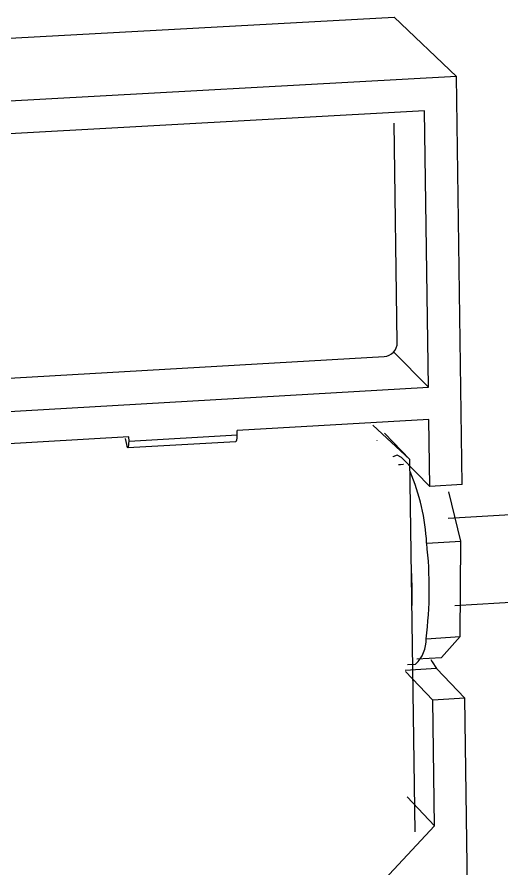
# Model space of a CAD drawing. Header units: millimetres. Extents: x 0 to 279, y 0 to 216.
# Drawn here: x 49.43 to 59.2, y 169.91 to 187.08 of the extents above; entities that cross this region are included whole.
import ezdxf

# ---------------------------------------------------------------- set-up
doc = ezdxf.new("R2010")
doc.units = ezdxf.units.MM

msp = doc.modelspace()

# ---------------------------------------------------------------- linework, layer by layer
at = {"color": 7, "linetype": 'Continuous', "lineweight": 25}
for p, q in [((45.858, 186.467), (57.026, 187.078)), ((58.281, 185.878), (57.026, 187.078)), ((58.281, 185.878), (47.011, 185.255)), ((58.392, 177.656), (58.281, 185.878)), ((57.638, 185.19), (47.682, 184.636)), ((57.715, 179.617), (57.638, 185.19)), ((57.088, 180.519), (57.026, 184.94)), ((57.715, 179.617), (57.003, 180.334)), ((47.603, 179.702), (56.822, 180.234)), ((47.784, 179.04), (57.715, 179.617)), ((57.724, 178.968), (53.859, 178.743)), ((57.742, 177.618), (57.724, 178.968)), ((57.343, 178.163), (56.596, 178.854)), ((51.681, 178.616), (47.796, 178.389)), ((51.683, 178.529), (51.681, 178.616)), ((51.683, 178.529), (53.86, 178.656)), ((53.86, 178.656), (53.859, 178.743)), ((56.827, 178.69), (57.343, 178.163)), ((51.605, 178.583), (51.63, 178.463)), ((51.662, 178.399), (53.838, 178.526)), ((56.682, 178.539), (56.682, 178.541)), ((57.742, 177.618), (57.174, 178.199)), ((57.447, 170.655), (57.343, 178.163)), ((57.155, 178.054), (57.109, 178.051)), ((58.392, 177.656), (57.742, 177.618)), ((58.365, 176.512), (58.123, 177.505)), ((62.009, 177.203), (58.113, 176.973)), ((57.679, 176.472), (58.365, 176.512)), ((58.353, 174.589), (58.365, 176.512)), ((58.244, 175.219), (62.14, 175.453)), ((57.667, 174.548), (58.353, 174.589)), ((57.977, 174.168), (58.353, 174.589)), ((57.483, 174.139), (57.977, 174.168)), ((57.293, 174.025), (57.455, 174.034)), ((57.252, 173.888), (57.802, 173.308)), ((57.88, 173.946), (58.45, 173.348)), ((58.45, 173.348), (57.802, 173.308)), ((57.836, 170.773), (57.802, 173.308)), ((58.645, 158.864), (58.45, 173.348)), ((57.836, 170.773), (57.287, 171.363)), ((56.645, 169.498), (57.836, 170.773))]:
    msp.add_line(p, q, dxfattribs=at)
at = {"color": 8, "linetype": 'Continuous', "lineweight": 25}
msp.add_line((57.88, 173.946), (57.245, 173.907), dxfattribs=at)
at = {"color": 7, "linetype": 'Continuous', "lineweight": 25, "flags": 128}
for points in [[(51.63, 178.463), (51.638, 178.43), (51.648, 178.408), (51.657, 178.399), (51.666, 178.403), (51.673, 178.419), (51.679, 178.448), (51.682, 178.485), (51.683, 178.529)], [(57.174, 178.199), (57.085, 178.25), (57, 178.216), (56.999, 178.215)], [(57.21, 178.057), (57.206, 178.058), (57.155, 178.054)], [(57.384, 175.217), (57.386, 175.581), (57.373, 175.964)], [(57.766, 174.129), (57.789, 174.082), (57.88, 173.946)]]:
    msp.add_lwpolyline(points, dxfattribs=at)
at = {"color": 7, "linetype": 'Continuous', "lineweight": 25}
for centre, radius, start, end in [((56.804, 180.518), 0.284, 273.5987, 0.2884), ((53.686, 178.618), 0.178, 328.8504, 12.2575), ((53.463, 176.262), 4.221, 2.85, 23.1184), ((49.817, 175.557), 7.915, 352.6783, 6.639), ((57.01, 174.519), 0.658, 312.6111, 2.5369)]:
    msp.add_arc(centre, radius, start, end, dxfattribs=at)

doc.saveas('drawing.dxf')
